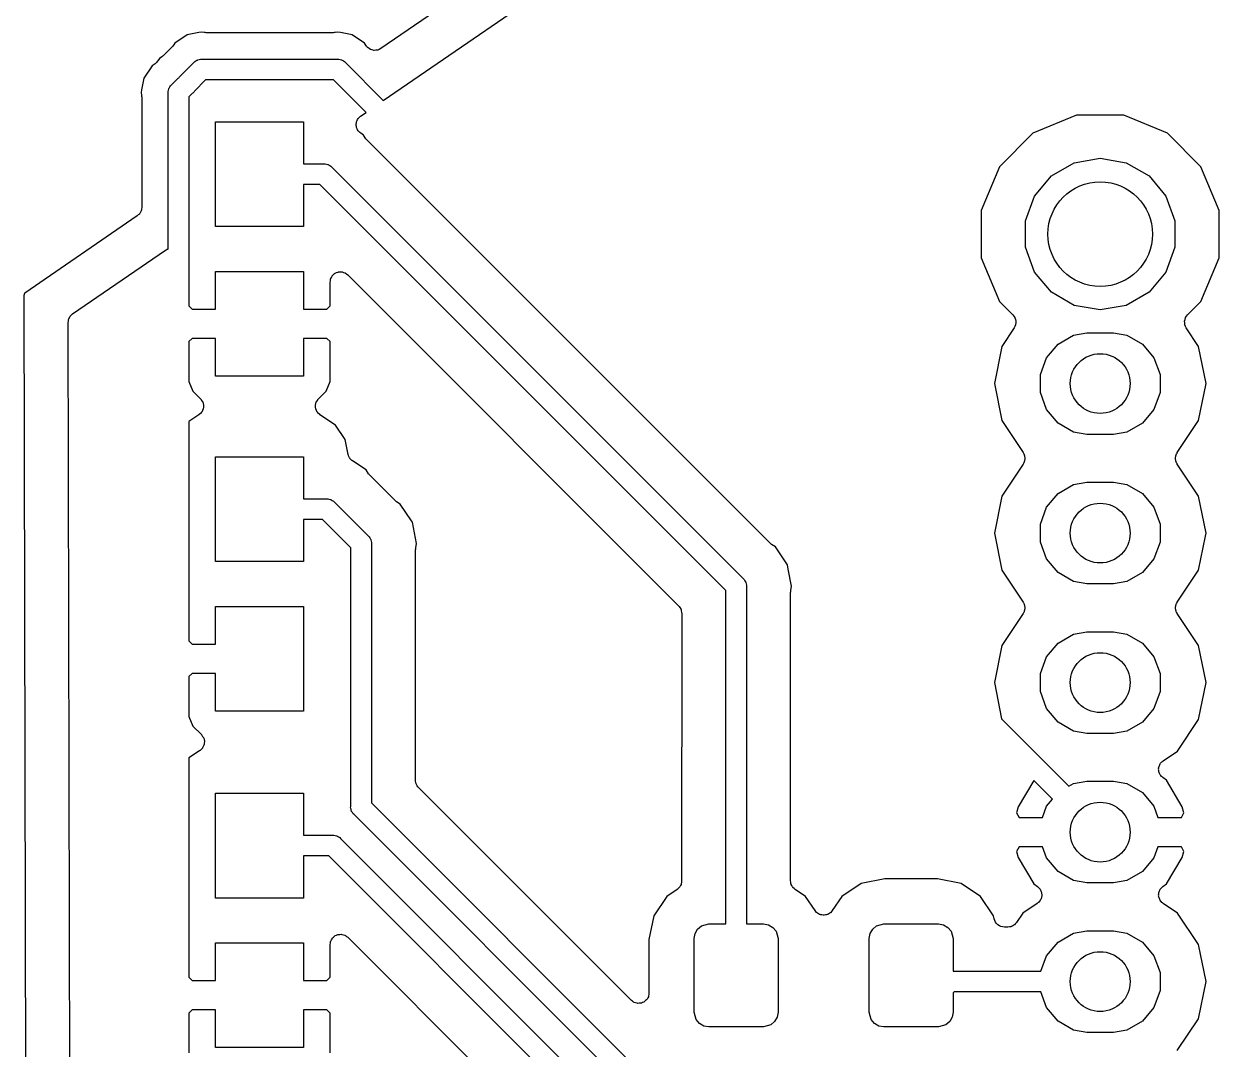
# Model space of a CAD drawing. Extents: x 81 to 178, y -172 to -32.
# Drawn here: x 121.16 to 141.47, y -82.55 to -65.14 of the extents above; entities that cross this region are included whole.
import ezdxf

# ---------------------------------------------------------------- set-up
doc = ezdxf.new("R2010")
doc.units = 0
doc.header["$MEASUREMENT"] = 0
doc.layers.add('BLACK', color=7, linetype='CONTINUOUS')

msp = doc.modelspace()

# ---------------------------------------------------------------- linework, layer by layer
at = {"layer": 'BLACK', "linetype": 'CONTINUOUS'}
for p, q in [((134.046, -60.8693), (127.222, -65.5571)), ((127.265, -66.438), (134.243, -61.6444)), ((123.93, -65.3243), (123.723, -65.4624)), ((124.129, -65.2846), (123.93, -65.3243)), ((124.174, -65.2758), (124.129, -65.2846)), ((124.129, -65.2846), (124.129, -65.2846)), ((124.219, -65.2846), (124.174, -65.2758)), ((124.236, -65.285), (124.219, -65.2846)), ((124.253, -65.288), (124.236, -65.285)), ((126.413, -65.288), (124.253, -65.288)), ((126.43, -65.285), (126.413, -65.288)), ((126.447, -65.2846), (126.43, -65.285)), ((126.492, -65.2758), (126.447, -65.2846)), ((126.537, -65.2846), (126.492, -65.2758)), ((126.736, -65.3243), (126.537, -65.2846)), ((126.537, -65.2846), (126.537, -65.2846)), ((126.943, -65.4624), (126.736, -65.3243)), ((123.676, -65.5268), (123.527, -65.6763)), ((123.686, -65.5127), (123.676, -65.5268)), ((123.698, -65.5003), (123.686, -65.5127)), ((123.723, -65.4624), (123.698, -65.5003)), ((126.968, -65.5003), (126.943, -65.4624)), ((126.98, -65.5127), (126.968, -65.5003)), ((126.99, -65.5268), (126.98, -65.5127)), ((126.999, -65.5366), (126.99, -65.5268)), ((127.009, -65.5434), (126.999, -65.5366)), ((127.01, -65.5442), (127.009, -65.5434)), ((127.011, -65.5448), (127.01, -65.5442)), ((127.024, -65.5536), (127.011, -65.5448)), ((127.048, -65.5708), (127.024, -65.5536)), ((127.049, -65.571), (127.048, -65.5708)), ((127.049, -65.5714), (127.049, -65.571)), ((127.078, -65.5791), (127.049, -65.5714)), ((127.106, -65.587), (127.078, -65.5791)), ((127.107, -65.587), (127.106, -65.587)), ((127.108, -65.5872), (127.107, -65.587)), ((127.137, -65.5846), (127.108, -65.5872)), ((127.167, -65.5823), (127.137, -65.5846)), ((127.168, -65.5819), (127.167, -65.5823)), ((127.169, -65.5819), (127.168, -65.5819)), ((127.195, -65.5694), (127.169, -65.5819)), ((127.222, -65.5571), (127.195, -65.5694)), ((123.413, -65.7898), (123.4, -65.8033)), ((123.423, -65.7757), (123.413, -65.7898)), ((123.435, -65.7633), (123.423, -65.7757)), ((123.461, -65.7242), (123.435, -65.7633)), ((123.5, -65.6981), (123.461, -65.7242)), ((123.513, -65.6862), (123.5, -65.6981)), ((123.527, -65.6763), (123.513, -65.6862)), ((123.804, -66.036), (124.045, -65.7947)), ((124.045, -65.7947), (124.06, -65.7769)), ((124.06, -65.7769), (124.08, -65.7653)), ((124.08, -65.7653), (124.099, -65.752)), ((124.099, -65.752), (124.106, -65.7499)), ((124.106, -65.7499), (124.113, -65.746)), ((124.113, -65.746), (124.136, -65.742)), ((124.136, -65.742), (124.159, -65.736)), ((124.159, -65.736), (124.182, -65.738)), ((124.182, -65.738), (126.484, -65.738)), ((126.484, -65.738), (126.507, -65.736)), ((126.507, -65.736), (126.53, -65.742)), ((126.53, -65.742), (126.553, -65.746)), ((126.553, -65.746), (126.56, -65.7499)), ((126.56, -65.7499), (126.567, -65.752)), ((126.567, -65.752), (126.586, -65.7653)), ((126.586, -65.7653), (126.606, -65.7769)), ((126.606, -65.7769), (126.621, -65.7947)), ((126.621, -65.7947), (127.265, -66.438)), ((123.335, -65.8504), (123.197, -66.0571)), ((123.373, -65.8251), (123.335, -65.8504)), ((123.386, -65.8132), (123.373, -65.8251)), ((123.4, -65.8033), (123.386, -65.8132)), ((123.197, -66.0571), (123.158, -66.2564)), ((123.638, -66.2069), (123.65, -66.1868)), ((123.65, -66.1868), (123.668, -66.1719)), ((123.668, -66.1719), (123.773, -66.0665)), ((123.773, -66.0665), (123.777, -66.0598)), ((123.777, -66.0598), (123.788, -66.0507)), ((123.788, -66.0507), (123.797, -66.0399)), ((123.797, -66.0399), (123.804, -66.036)), ((124.246, -66.088), (124.056, -66.2787)), ((126.42, -66.088), (124.246, -66.088)), ((126.971, -66.6396), (126.42, -66.088)), ((123.158, -66.2564), (123.149, -66.301)), ((123.149, -66.301), (123.158, -66.3456)), ((123.158, -66.2564), (123.158, -66.2564)), ((123.158, -66.3456), (123.158, -66.3628)), ((123.158, -66.3628), (123.161, -66.3798)), ((123.161, -66.3798), (123.161, -68.2549)), ((123.609, -66.2855), (123.615, -66.2631)), ((123.611, -66.3086), (123.609, -66.2855)), ((123.611, -68.9589), (123.611, -66.3086)), ((123.615, -66.2631), (123.619, -66.2402)), ((123.619, -66.2402), (123.623, -66.2335)), ((123.623, -66.2335), (123.625, -66.2259)), ((123.625, -66.2259), (123.638, -66.2069)), ((124.016, -66.3188), (123.961, -66.3735)), ((123.961, -66.3735), (123.961, -69.2759)), ((124.027, -66.3121), (124.016, -66.3188)), ((124.037, -66.3002), (124.027, -66.3121)), ((124.049, -66.2902), (124.037, -66.3002)), ((124.056, -66.2787), (124.049, -66.2902)), ((124.411, -68.581), (124.411, -66.801)), ((124.411, -66.801), (125.911, -66.801)), ((125.911, -66.801), (125.911, -67.516)), ((126.808, -66.8182), (126.809, -66.8003)), ((126.809, -66.8003), (126.815, -66.7889)), ((126.815, -66.7889), (126.818, -66.7767)), ((126.818, -66.7767), (126.828, -66.7617)), ((126.828, -66.7617), (126.836, -66.7455)), ((126.836, -66.7455), (126.845, -66.7366)), ((126.845, -66.7366), (126.852, -66.7261)), ((126.852, -66.7261), (126.866, -66.7155)), ((126.866, -66.7155), (126.879, -66.7029)), ((126.879, -66.7029), (126.971, -66.6396)), ((139.044, -66.687), (138.302, -66.9945)), ((139.848, -66.687), (139.044, -66.687)), ((140.59, -66.9945), (139.848, -66.687)), ((126.803, -66.8357), (126.808, -66.8182)), ((126.805, -66.8482), (126.803, -66.8357)), ((126.804, -66.8608), (126.805, -66.8482)), ((126.808, -66.8782), (126.804, -66.8608)), ((126.81, -66.8961), (126.808, -66.8782)), ((126.816, -66.9074), (126.81, -66.8961)), ((126.819, -66.9197), (126.816, -66.9074)), ((126.829, -66.9345), (126.819, -66.9197)), ((126.837, -66.9506), (126.829, -66.9345)), ((126.846, -66.9593), (126.837, -66.9506)), ((126.853, -66.9698), (126.846, -66.9593)), ((126.868, -66.9802), (126.853, -66.9698)), ((126.881, -66.9926), (126.868, -66.9802)), ((126.928, -67.0241), (126.881, -66.9926)), ((138.302, -66.9945), (137.734, -67.5628)), ((141.158, -67.5628), (140.59, -66.9945)), ((126.97, -67.087), (126.928, -67.0241)), ((126.982, -67.0994), (126.97, -67.087)), ((126.992, -67.1135), (126.982, -67.0994)), ((133.837, -73.9588), (126.992, -67.1135)), ((139.005, -67.4952), (139.446, -67.4174)), ((139.446, -67.4174), (139.887, -67.4952)), ((125.911, -67.516), (126.253, -67.516)), ((126.253, -67.516), (126.276, -67.514)), ((126.276, -67.514), (126.299, -67.52)), ((126.299, -67.52), (126.322, -67.524)), ((126.322, -67.524), (126.329, -67.5279)), ((126.329, -67.5279), (126.336, -67.53)), ((126.336, -67.53), (126.355, -67.5433)), ((126.355, -67.5433), (126.375, -67.5549)), ((126.375, -67.5549), (126.39, -67.5727)), ((126.39, -67.5727), (133.378, -74.5604)), ((137.734, -67.5628), (137.426, -68.3052)), ((138.617, -67.7191), (139.005, -67.4952)), ((139.887, -67.4952), (140.275, -67.7191)), ((141.466, -68.3052), (141.158, -67.5628)), ((138.329, -68.0622), (138.617, -67.7191)), ((140.275, -67.7191), (140.563, -68.0622)), ((126.189, -67.866), (125.911, -67.866)), ((125.911, -67.866), (125.911, -68.581)), ((133.085, -74.762), (126.189, -67.866)), ((138.176, -68.4831), (138.329, -68.0622)), ((140.563, -68.0622), (140.716, -68.4831)), ((123.085, -68.3992), (121.172, -69.7132)), ((123.102, -68.3826), (123.085, -68.3992)), ((123.12, -68.3674), (123.102, -68.3826)), ((123.124, -68.3614), (123.12, -68.3674)), ((123.128, -68.3566), (123.124, -68.3614)), ((123.139, -68.3353), (123.128, -68.3566)), ((123.15, -68.3148), (123.139, -68.3353)), ((123.152, -68.308), (123.15, -68.3148)), ((123.155, -68.3017), (123.152, -68.308)), ((123.157, -68.2782), (123.155, -68.3017)), ((123.161, -68.2549), (123.157, -68.2782)), ((137.426, -68.3052), (137.426, -69.1088)), ((141.466, -69.1088), (141.466, -68.3052)), ((125.911, -68.581), (124.411, -68.581)), ((138.176, -68.9309), (138.176, -68.4831)), ((140.716, -68.4831), (140.716, -68.9309)), ((121.985, -70.0648), (123.563, -68.9808)), ((123.563, -68.9808), (123.578, -68.974)), ((123.578, -68.974), (123.592, -68.9649)), ((123.592, -68.9649), (123.605, -68.9615)), ((123.605, -68.9615), (123.611, -68.9589)), ((138.329, -69.3518), (138.176, -68.9309)), ((140.716, -68.9309), (140.563, -69.3518)), ((137.426, -69.1088), (137.734, -69.8512)), ((141.158, -69.8512), (141.466, -69.1088)), ((123.961, -69.2759), (123.961, -69.2759)), ((123.961, -69.2759), (123.961, -69.9273)), ((124.411, -69.981), (124.411, -69.341)), ((124.411, -69.341), (125.911, -69.341)), ((125.911, -69.341), (125.911, -69.981)), ((126.372, -69.4618), (126.383, -69.442)), ((126.383, -69.442), (126.393, -69.4213)), ((126.393, -69.4213), (126.398, -69.4158)), ((126.398, -69.4158), (126.402, -69.4091)), ((126.402, -69.4091), (126.419, -69.3944)), ((126.419, -69.3944), (126.436, -69.3783)), ((126.436, -69.3783), (126.443, -69.375)), ((126.443, -69.375), (126.448, -69.3701)), ((126.448, -69.3701), (126.47, -69.3623)), ((126.47, -69.3623), (126.491, -69.3526)), ((126.491, -69.3526), (126.498, -69.3519)), ((126.498, -69.3519), (126.506, -69.3493)), ((126.506, -69.3493), (126.528, -69.3493)), ((126.528, -69.3493), (126.551, -69.3473)), ((126.551, -69.3473), (126.559, -69.3493)), ((126.559, -69.3493), (126.566, -69.3493)), ((126.566, -69.3493), (126.588, -69.3571)), ((126.588, -69.3571), (126.61, -69.363)), ((126.61, -69.363), (126.616, -69.3674)), ((126.616, -69.3674), (126.623, -69.3701)), ((126.623, -69.3701), (126.641, -69.3848)), ((126.641, -69.3848), (126.66, -69.3979)), ((126.66, -69.3979), (132.283, -75.0214)), ((138.617, -69.6949), (138.329, -69.3518)), ((140.563, -69.3518), (140.275, -69.6949)), ((126.361, -69.5216), (126.365, -69.4991)), ((126.361, -69.9273), (126.361, -69.5216)), ((126.365, -69.4991), (126.367, -69.4763)), ((126.367, -69.4763), (126.37, -69.4694)), ((126.37, -69.4694), (126.372, -69.4618)), ((121.167, -69.7188), (121.158, -69.7485)), ((121.158, -69.7485), (121.285, -129.451)), ((121.172, -69.7132), (121.167, -69.7188)), ((137.734, -69.8512), (137.963, -70.0806)), ((139.005, -69.9188), (138.617, -69.6949)), ((140.275, -69.6949), (139.887, -69.9188)), ((140.929, -70.0806), (141.158, -69.8512)), ((123.961, -69.9273), (124.015, -69.981)), ((124.015, -69.981), (124.411, -69.981)), ((125.911, -69.981), (126.307, -69.981)), ((126.307, -69.981), (126.361, -69.9273)), ((139.446, -69.9966), (139.005, -69.9188)), ((139.887, -69.9188), (139.446, -69.9966)), ((121.909, -70.2095), (121.913, -70.186)), ((121.97, -99.0132), (121.909, -70.2095)), ((121.913, -70.186), (121.915, -70.1623)), ((121.915, -70.1623), (121.918, -70.1562)), ((121.918, -70.1562), (121.919, -70.1496)), ((121.919, -70.1496), (121.931, -70.1289)), ((121.931, -70.1289), (121.942, -70.1074)), ((121.942, -70.1074), (121.946, -70.1027)), ((121.946, -70.1027), (121.95, -70.0969)), ((121.95, -70.0969), (121.968, -70.0815)), ((121.968, -70.0815), (121.985, -70.0648)), ((137.963, -70.0806), (137.979, -70.104)), ((137.979, -70.104), (137.996, -70.1269)), ((137.996, -70.1269), (137.997, -70.1288)), ((138.008, -70.2496), (137.996, -70.2755)), ((137.997, -70.1288), (137.998, -70.1304)), ((137.998, -70.1304), (138.005, -70.1579)), ((138.005, -70.1579), (138.013, -70.1853)), ((138.009, -70.2459), (138.008, -70.2477)), ((138.008, -70.2477), (138.008, -70.2496)), ((138.011, -70.2175), (138.009, -70.2459)), ((138.013, -70.1891), (138.011, -70.2175)), ((138.013, -70.1853), (138.013, -70.1872)), ((138.013, -70.1872), (138.013, -70.1891)), ((140.879, -70.1853), (140.887, -70.1579)), ((140.879, -70.1872), (140.879, -70.1853)), ((140.879, -70.1891), (140.879, -70.1872)), ((140.881, -70.2175), (140.879, -70.1891)), ((140.883, -70.2459), (140.881, -70.2175)), ((140.884, -70.2477), (140.883, -70.2459)), ((140.884, -70.2496), (140.884, -70.2477)), ((140.896, -70.2755), (140.884, -70.2496)), ((140.887, -70.1579), (140.894, -70.1304)), ((140.894, -70.1304), (140.895, -70.1288)), ((140.895, -70.1288), (140.896, -70.1269)), ((140.896, -70.1269), (140.913, -70.104)), ((140.913, -70.104), (140.929, -70.0806)), ((137.985, -70.3016), (137.774, -70.6174)), ((137.996, -70.2755), (137.985, -70.3016)), ((138.73, -70.5752), (138.994, -70.423)), ((138.994, -70.423), (139.218, -70.3834)), ((139.218, -70.3834), (139.674, -70.3834)), ((139.674, -70.3834), (139.898, -70.423)), ((139.898, -70.423), (140.162, -70.5752)), ((140.907, -70.3016), (140.896, -70.2755)), ((141.118, -70.6174), (140.907, -70.3016)), ((124.015, -70.481), (123.961, -70.5347)), ((123.961, -70.5347), (123.961, -71.2105)), ((124.411, -70.481), (124.015, -70.481)), ((124.411, -71.121), (124.411, -70.481)), ((126.307, -70.481), (125.911, -70.481)), ((125.911, -70.481), (125.911, -71.121)), ((126.361, -70.5347), (126.307, -70.481)), ((126.361, -71.2105), (126.361, -70.5347)), ((137.774, -70.6174), (137.648, -71.247)), ((138.534, -70.8085), (138.73, -70.5752)), ((140.162, -70.5752), (140.358, -70.8085)), ((141.244, -71.247), (141.118, -70.6174)), ((138.43, -71.0947), (138.534, -70.8085)), ((140.358, -70.8085), (140.462, -71.0947)), ((123.961, -71.2105), (124.03, -71.3759)), ((125.911, -71.121), (124.411, -71.121)), ((126.292, -71.3759), (126.361, -71.2105)), ((137.648, -71.247), (137.774, -71.8766)), ((138.43, -71.3993), (138.43, -71.0947)), ((140.462, -71.0947), (140.462, -71.3993)), ((141.118, -71.8766), (141.244, -71.247)), ((124.03, -71.3759), (124.16, -71.506)), ((126.162, -71.506), (126.292, -71.3759)), ((138.534, -71.6855), (138.43, -71.3993)), ((140.462, -71.3993), (140.358, -71.6855)), ((124.16, -71.506), (124.161, -71.5076)), ((124.161, -71.5076), (124.162, -71.5088)), ((124.162, -71.5088), (124.178, -71.5324)), ((124.178, -71.5324), (124.194, -71.5558)), ((124.204, -71.6787), (124.191, -71.7043)), ((124.194, -71.5558), (124.195, -71.5577)), ((124.195, -71.5577), (124.196, -71.5593)), ((124.196, -71.5593), (124.203, -71.5869)), ((124.203, -71.5869), (124.21, -71.6145)), ((124.205, -71.6751), (124.204, -71.6768)), ((124.204, -71.6768), (124.204, -71.6787)), ((124.207, -71.6467), (124.205, -71.6751)), ((124.211, -71.6183), (124.207, -71.6467)), ((124.21, -71.6145), (124.21, -71.6164)), ((124.21, -71.6164), (124.211, -71.6183)), ((126.111, -71.6183), (126.112, -71.6164)), ((126.115, -71.6467), (126.111, -71.6183)), ((126.112, -71.6145), (126.119, -71.587)), ((126.112, -71.6164), (126.112, -71.6145)), ((126.117, -71.6751), (126.115, -71.6467)), ((126.118, -71.6768), (126.117, -71.6751)), ((126.118, -71.6787), (126.118, -71.6768)), ((126.131, -71.7043), (126.118, -71.6787)), ((126.119, -71.587), (126.126, -71.5593)), ((126.126, -71.5593), (126.127, -71.5577)), ((126.127, -71.5577), (126.128, -71.5558)), ((126.128, -71.5558), (126.144, -71.5324)), ((126.144, -71.5324), (126.16, -71.5088)), ((126.16, -71.5088), (126.161, -71.5076)), ((126.161, -71.5076), (126.162, -71.506)), ((138.73, -71.9188), (138.534, -71.6855)), ((140.358, -71.6855), (140.162, -71.9188)), ((124.133, -71.7753), (123.961, -71.8903)), ((123.961, -71.8903), (123.961, -74.9665)), ((124.135, -71.7739), (124.133, -71.7753)), ((124.136, -71.7731), (124.135, -71.7739)), ((124.156, -71.753), (124.136, -71.7731)), ((124.177, -71.7332), (124.156, -71.753)), ((124.178, -71.7315), (124.177, -71.7332)), ((124.179, -71.7301), (124.178, -71.7315)), ((124.191, -71.7043), (124.179, -71.7301)), ((126.143, -71.7301), (126.131, -71.7043)), ((126.144, -71.7315), (126.143, -71.7301)), ((126.145, -71.7332), (126.144, -71.7315)), ((126.166, -71.753), (126.145, -71.7332)), ((126.186, -71.7731), (126.166, -71.753)), ((126.187, -71.7739), (126.186, -71.7731)), ((126.189, -71.7753), (126.187, -71.7739)), ((126.452, -71.9509), (126.189, -71.7753)), ((137.774, -71.8766), (138.137, -72.4198)), ((140.755, -72.4198), (141.118, -71.8766)), ((126.617, -72.199), (126.452, -71.9509)), ((138.994, -72.071), (138.73, -71.9188)), ((139.218, -72.1106), (138.994, -72.071)), ((139.898, -72.071), (139.674, -72.1106)), ((140.162, -71.9188), (139.898, -72.071)), ((126.667, -72.4502), (126.617, -72.199)), ((139.674, -72.1106), (139.218, -72.1106)), ((124.411, -74.2716), (124.411, -72.4916)), ((124.411, -72.4916), (125.911, -72.4916)), ((125.911, -72.4916), (125.911, -73.2066)), ((126.67, -72.4573), (126.667, -72.4502)), ((126.671, -72.465), (126.67, -72.4573)), ((126.681, -72.4855), (126.671, -72.465)), ((126.689, -72.5068), (126.681, -72.4855)), ((138.137, -72.4198), (138.141, -72.4303)), ((138.141, -72.4303), (138.148, -72.4396)), ((138.148, -72.4396), (138.153, -72.4579)), ((138.153, -72.4579), (138.161, -72.4754)), ((138.161, -72.4754), (138.162, -72.4869)), ((138.162, -72.4869), (138.165, -72.4979)), ((138.165, -72.4979), (138.164, -72.517)), ((140.727, -72.4979), (140.73, -72.4869)), ((140.728, -72.517), (140.727, -72.4979)), ((140.73, -72.4869), (140.731, -72.4754)), ((140.731, -72.4754), (140.739, -72.4579)), ((140.739, -72.4579), (140.744, -72.4396)), ((140.744, -72.4396), (140.751, -72.4303)), ((140.751, -72.4303), (140.755, -72.4198)), ((126.695, -72.5126), (126.689, -72.5068)), ((126.698, -72.5195), (126.695, -72.5126)), ((126.714, -72.5353), (126.698, -72.5195)), ((126.73, -72.5525), (126.714, -72.5353)), ((126.736, -72.5562), (126.73, -72.5525)), ((126.742, -72.5615), (126.736, -72.5562)), ((126.971, -72.7147), (126.742, -72.5615)), ((138.137, -72.6142), (137.774, -73.1574)), ((138.141, -72.6037), (138.137, -72.6142)), ((138.148, -72.5944), (138.141, -72.6037)), ((138.153, -72.5761), (138.148, -72.5944)), ((138.161, -72.5586), (138.153, -72.5761)), ((138.162, -72.5471), (138.161, -72.5586)), ((138.165, -72.5361), (138.162, -72.5471)), ((138.164, -72.517), (138.165, -72.5361)), ((140.727, -72.5361), (140.728, -72.517)), ((140.73, -72.5471), (140.727, -72.5361)), ((140.731, -72.5586), (140.73, -72.5471)), ((140.739, -72.5761), (140.731, -72.5586)), ((140.744, -72.5944), (140.739, -72.5761)), ((140.751, -72.6037), (140.744, -72.5944)), ((140.755, -72.6142), (140.751, -72.6037)), ((141.118, -73.1574), (140.755, -72.6142)), ((127.013, -72.7776), (126.971, -72.7147)), ((127.025, -72.7901), (127.013, -72.7776)), ((127.035, -72.8041), (127.025, -72.7901)), ((127.464, -73.2333), (127.035, -72.8041)), ((138.73, -73.1152), (138.994, -72.963)), ((138.994, -72.963), (139.218, -72.9234)), ((139.218, -72.9234), (139.674, -72.9234)), ((139.674, -72.9234), (139.898, -72.963)), ((139.898, -72.963), (140.162, -73.1152)), ((125.911, -73.2066), (126.297, -73.2066)), ((126.297, -73.2066), (126.32, -73.2046)), ((126.32, -73.2046), (126.342, -73.2106)), ((126.342, -73.2106), (126.365, -73.2146)), ((126.365, -73.2146), (126.372, -73.2185)), ((126.372, -73.2185), (126.379, -73.2206)), ((126.379, -73.2206), (126.398, -73.2339)), ((126.398, -73.2339), (126.418, -73.2455)), ((126.418, -73.2455), (126.433, -73.2633)), ((126.433, -73.2633), (127.005, -73.8349)), ((127.478, -73.2432), (127.464, -73.2333)), ((127.491, -73.2551), (127.478, -73.2432)), ((127.554, -73.2971), (127.491, -73.2551)), ((127.741, -73.5776), (127.554, -73.2971)), ((137.774, -73.1574), (137.648, -73.787)), ((138.534, -73.3485), (138.73, -73.1152)), ((140.162, -73.1152), (140.358, -73.3485)), ((141.244, -73.787), (141.118, -73.1574)), ((138.43, -73.6347), (138.534, -73.3485)), ((140.358, -73.3485), (140.462, -73.6347)), ((126.232, -73.5566), (125.911, -73.5566)), ((125.911, -73.5566), (125.911, -74.2716)), ((126.712, -74.0365), (126.232, -73.5566)), ((127.758, -73.6031), (127.741, -73.5776)), ((127.741, -73.5776), (127.741, -73.5776)), ((127.83, -73.964), (127.758, -73.6031)), ((138.43, -73.9393), (138.43, -73.6347)), ((140.462, -73.6347), (140.462, -73.9393)), ((127.005, -73.8349), (127.023, -73.8498)), ((127.023, -73.8498), (127.034, -73.8699)), ((127.034, -73.8699), (127.048, -73.8889)), ((127.048, -73.8889), (127.05, -73.8965)), ((127.05, -73.8965), (127.054, -73.9032)), ((127.054, -73.9032), (127.058, -73.9261)), ((137.648, -73.787), (137.774, -74.4166)), ((141.118, -74.4166), (141.233, -73.8415)), ((141.233, -73.8415), (141.244, -73.787)), ((141.233, -73.8415), (141.233, -73.8415)), ((126.712, -78.4337), (126.712, -74.0365)), ((127.058, -73.9261), (127.064, -73.9485)), ((127.064, -73.9485), (127.062, -73.9716)), ((127.062, -73.9716), (127.062, -78.3688)), ((127.812, -74.0723), (127.815, -74.0554)), ((127.812, -77.9857), (127.812, -74.0723)), ((127.815, -74.0382), (127.83, -73.964)), ((127.815, -74.0554), (127.815, -74.0382)), ((133.851, -73.9687), (133.837, -73.9588)), ((133.863, -73.9806), (133.851, -73.9687)), ((133.926, -74.0226), (133.863, -73.9806)), ((134.131, -74.3286), (133.926, -74.0226)), ((138.534, -74.2255), (138.43, -73.9393)), ((140.462, -73.9393), (140.358, -74.2255)), ((125.911, -74.2716), (124.411, -74.2716)), ((138.73, -74.4588), (138.534, -74.2255)), ((140.358, -74.2255), (140.162, -74.4588)), ((134.145, -74.3989), (134.131, -74.3286)), ((134.203, -74.6895), (134.145, -74.3989)), ((137.774, -74.4166), (138.137, -74.9598)), ((138.994, -74.611), (138.73, -74.4588)), ((140.162, -74.4588), (139.898, -74.611)), ((140.755, -74.9598), (141.118, -74.4166)), ((133.378, -74.5604), (133.396, -74.5753)), ((133.396, -74.5753), (133.407, -74.5954)), ((133.407, -74.5954), (133.421, -74.6144)), ((133.421, -74.6144), (133.423, -74.622)), ((133.423, -74.622), (133.426, -74.6287)), ((133.426, -74.6287), (133.431, -74.6516)), ((133.431, -74.6516), (133.437, -74.674)), ((133.437, -74.674), (133.434, -74.6971)), ((133.434, -74.6971), (133.434, -80.4264)), ((134.188, -74.7637), (134.203, -74.6895)), ((139.218, -74.6506), (138.994, -74.611)), ((139.674, -74.6506), (139.218, -74.6506)), ((139.898, -74.611), (139.674, -74.6506)), ((133.084, -80.4264), (133.085, -74.762)), ((134.184, -74.7978), (134.187, -74.7809)), ((134.184, -79.695), (134.184, -74.7978)), ((134.187, -74.7809), (134.188, -74.7637)), ((123.961, -74.9665), (123.961, -74.9665)), ((123.961, -74.9665), (123.961, -75.6179)), ((124.411, -75.6716), (124.411, -75.0316)), ((124.411, -75.0316), (125.911, -75.0316)), ((125.911, -75.0316), (125.911, -76.8116)), ((132.283, -75.0214), (132.288, -75.0277)), ((132.288, -75.0277), (132.294, -75.0326)), ((132.294, -75.0326), (132.305, -75.0525)), ((132.305, -75.0525), (132.318, -75.0712)), ((132.318, -75.0712), (132.32, -75.0786)), ((132.32, -75.0786), (132.324, -75.0853)), ((132.324, -75.0853), (132.328, -75.1078)), ((132.328, -75.1078), (132.334, -75.1299)), ((132.334, -75.1299), (132.333, -75.1376)), ((132.333, -75.1376), (132.335, -75.1451)), ((138.137, -74.9598), (138.141, -74.9703)), ((138.141, -74.9703), (138.148, -74.9796)), ((138.148, -75.1344), (138.141, -75.1437)), ((138.148, -74.9796), (138.153, -74.9979)), ((138.153, -75.1161), (138.148, -75.1344)), ((138.153, -74.9979), (138.161, -75.0154)), ((138.161, -75.0986), (138.153, -75.1161)), ((138.161, -75.0154), (138.162, -75.0269)), ((138.162, -75.0871), (138.161, -75.0986)), ((138.162, -75.0269), (138.165, -75.0379)), ((138.165, -75.0761), (138.162, -75.0871)), ((138.165, -75.0379), (138.164, -75.057)), ((138.164, -75.057), (138.165, -75.0761)), ((140.727, -75.0379), (140.73, -75.0269)), ((140.728, -75.057), (140.727, -75.0379)), ((140.727, -75.0761), (140.728, -75.057)), ((140.73, -75.0871), (140.727, -75.0761)), ((140.73, -75.0269), (140.731, -75.0154)), ((140.731, -75.0986), (140.73, -75.0871)), ((140.731, -75.0154), (140.739, -74.9979)), ((140.739, -75.1161), (140.731, -75.0986)), ((140.739, -74.9979), (140.744, -74.9796)), ((140.744, -75.1344), (140.739, -75.1161)), ((140.744, -74.9796), (140.751, -74.9703)), ((140.751, -75.1437), (140.744, -75.1344)), ((140.751, -74.9703), (140.755, -74.9598)), ((132.335, -75.1451), (132.334, -79.695)), ((138.137, -75.1542), (137.774, -75.6974)), ((138.141, -75.1437), (138.137, -75.1542)), ((140.755, -75.1542), (140.751, -75.1437)), ((141.118, -75.6974), (140.755, -75.1542)), ((138.73, -75.6552), (138.994, -75.503)), ((138.994, -75.503), (139.218, -75.4634)), ((139.218, -75.4634), (139.674, -75.4634)), ((139.674, -75.4634), (139.898, -75.503)), ((139.898, -75.503), (140.162, -75.6552)), ((123.961, -75.6179), (124.015, -75.6716)), ((124.015, -75.6716), (124.411, -75.6716)), ((137.774, -75.6974), (137.648, -76.327)), ((138.534, -75.8885), (138.73, -75.6552)), ((140.162, -75.6552), (140.358, -75.8885)), ((141.244, -76.327), (141.118, -75.6974)), ((138.43, -76.1747), (138.534, -75.8885)), ((140.358, -75.8885), (140.462, -76.1747)), ((124.015, -76.1716), (123.961, -76.2253)), ((123.961, -76.2253), (123.961, -76.9011)), ((124.411, -76.1716), (124.015, -76.1716)), ((124.411, -76.8116), (124.411, -76.1716)), ((137.648, -76.327), (137.771, -76.9448)), ((138.43, -76.4793), (138.43, -76.1747)), ((140.462, -76.1747), (140.462, -76.4793)), ((141.118, -76.9566), (141.244, -76.327)), ((138.534, -76.7655), (138.43, -76.4793)), ((140.462, -76.4793), (140.358, -76.7655)), ((123.961, -76.9011), (124.03, -77.0665)), ((125.911, -76.8116), (124.411, -76.8116)), ((137.771, -76.9448), (138.915, -78.0884)), ((138.73, -76.9988), (138.534, -76.7655)), ((140.358, -76.7655), (140.162, -76.9988)), ((140.762, -77.4903), (141.118, -76.9566)), ((124.03, -77.0665), (124.174, -77.2114)), ((138.994, -77.151), (138.73, -76.9988)), ((139.218, -77.1906), (138.994, -77.151)), ((139.898, -77.151), (139.674, -77.1906)), ((140.162, -76.9988), (139.898, -77.151)), ((124.174, -77.2114), (124.176, -77.2141)), ((124.176, -77.2141), (124.176, -77.2143)), ((124.176, -77.2143), (124.178, -77.2162)), ((124.178, -77.2162), (124.182, -77.2197)), ((124.182, -77.2197), (124.195, -77.2409)), ((124.195, -77.2409), (124.209, -77.2612)), ((124.209, -77.2612), (124.21, -77.2647)), ((124.21, -77.2647), (124.21, -77.2648)), ((124.21, -77.2648), (124.211, -77.2659)), ((124.211, -77.2659), (124.211, -77.2667)), ((124.211, -77.2667), (124.214, -77.2716)), ((124.214, -77.2716), (124.219, -77.296)), ((124.219, -77.296), (124.225, -77.3199)), ((124.222, -77.3558), (124.22, -77.3805)), ((124.226, -77.3312), (124.222, -77.3558)), ((124.225, -77.3199), (124.225, -77.3237)), ((124.225, -77.3237), (124.225, -77.3238)), ((124.225, -77.3238), (124.225, -77.3256)), ((124.225, -77.3256), (124.226, -77.3312)), ((139.674, -77.1906), (139.218, -77.1906)), ((124.141, -77.4848), (123.961, -77.6053)), ((124.142, -77.4847), (124.141, -77.4848)), ((124.147, -77.4808), (124.142, -77.4844)), ((124.142, -77.4844), (124.142, -77.4847)), ((124.148, -77.4798), (124.147, -77.4808)), ((124.151, -77.4785), (124.148, -77.4798)), ((124.169, -77.461), (124.151, -77.4785)), ((124.187, -77.4446), (124.169, -77.461)), ((124.19, -77.4403), (124.187, -77.4446)), ((124.191, -77.4388), (124.19, -77.4403)), ((124.192, -77.4379), (124.191, -77.4388)), ((124.194, -77.4355), (124.192, -77.4379)), ((124.204, -77.4131), (124.194, -77.4355)), ((124.216, -77.3913), (124.204, -77.4131)), ((124.217, -77.386), (124.216, -77.3913)), ((124.218, -77.3843), (124.217, -77.386)), ((124.22, -77.3805), (124.218, -77.3838)), ((124.218, -77.3838), (124.218, -77.3843)), ((140.516, -77.6545), (140.762, -77.4903)), ((123.961, -77.6053), (123.961, -80.6815)), ((140.439, -77.7798), (140.444, -77.7657)), ((140.444, -77.7657), (140.445, -77.751)), ((140.445, -77.751), (140.452, -77.7368)), ((140.452, -77.7368), (140.457, -77.7215)), ((140.457, -77.7215), (140.466, -77.7097)), ((140.466, -77.7097), (140.472, -77.6965)), ((140.472, -77.6965), (140.484, -77.6855)), ((140.484, -77.6855), (140.493, -77.6728)), ((140.493, -77.6728), (140.505, -77.6647)), ((140.505, -77.6647), (140.516, -77.6545)), ((140.44, -77.7956), (140.439, -77.7798)), ((140.439, -77.8114), (140.44, -77.7956)), ((140.442, -77.8257), (140.439, -77.8114)), ((140.443, -77.8404), (140.442, -77.8257)), ((140.449, -77.855), (140.443, -77.8404)), ((140.453, -77.8705), (140.449, -77.855)), ((140.461, -77.8827), (140.453, -77.8705)), ((140.467, -77.8962), (140.461, -77.8827)), ((140.478, -77.9078), (140.467, -77.8962)), ((140.487, -77.921), (140.478, -77.9078)), ((140.499, -77.9297), (140.487, -77.921)), ((140.509, -77.9404), (140.499, -77.9297)), ((140.572, -77.9871), (140.509, -77.9404)), ((127.813, -77.9932), (127.812, -77.9857)), ((127.812, -78.0009), (127.813, -77.9932)), ((127.818, -78.023), (127.812, -78.0009)), ((127.822, -78.0455), (127.818, -78.023)), ((127.826, -78.0522), (127.822, -78.0455)), ((127.828, -78.0596), (127.826, -78.0522)), ((127.841, -78.0783), (127.828, -78.0596)), ((127.853, -78.0981), (127.841, -78.0783)), ((127.858, -78.1031), (127.853, -78.0981)), ((127.863, -78.1094), (127.858, -78.1031)), ((131.48, -81.7267), (127.863, -78.1094)), ((138.32, -77.9882), (138.052, -78.4358)), ((138.637, -78.3057), (138.32, -77.9882)), ((138.915, -78.0884), (138.994, -78.043)), ((138.994, -78.043), (139.218, -78.0034)), ((139.218, -78.0034), (139.674, -78.0034)), ((139.674, -78.0034), (139.898, -78.043)), ((139.898, -78.043), (140.162, -78.1952)), ((140.84, -78.4358), (140.572, -77.9871)), ((124.411, -79.9866), (124.411, -78.2066)), ((124.411, -78.2066), (125.911, -78.2066)), ((125.911, -78.2066), (125.911, -78.9216)), ((127.062, -78.3688), (132.462, -83.769)), ((138.534, -78.4285), (138.637, -78.3057)), ((140.162, -78.1952), (140.358, -78.4285)), ((126.71, -78.4568), (126.712, -78.4337)), ((126.716, -78.4792), (126.71, -78.4568)), ((126.72, -78.5021), (126.716, -78.4792)), ((126.724, -78.5088), (126.72, -78.5021)), ((126.726, -78.5164), (126.724, -78.5088)), ((126.739, -78.5354), (126.726, -78.5164)), ((126.75, -78.5555), (126.739, -78.5354)), ((126.768, -78.5704), (126.75, -78.5555)), ((132.26, -84.0623), (126.768, -78.5704)), ((138.052, -78.4358), (138.024, -78.5383)), ((138.024, -78.5383), (138.067, -78.617)), ((138.466, -78.617), (138.534, -78.4285)), ((140.358, -78.4285), (140.426, -78.617)), ((140.825, -78.617), (140.868, -78.5383)), ((140.868, -78.5383), (140.84, -78.4358)), ((138.067, -78.617), (138.466, -78.617)), ((140.426, -78.617), (140.825, -78.617)), ((125.911, -78.9216), (126.403, -78.9216)), ((126.403, -78.9216), (126.426, -78.9196)), ((126.426, -78.9196), (126.448, -78.9256)), ((126.448, -78.9256), (126.471, -78.9296)), ((126.471, -78.9296), (126.478, -78.9335)), ((126.478, -78.9335), (126.486, -78.9356)), ((126.486, -78.9356), (126.505, -78.9489)), ((126.505, -78.9489), (126.525, -78.9605)), ((126.525, -78.9605), (126.54, -78.9783)), ((126.54, -78.9783), (131.983, -84.4212)), ((138.067, -79.117), (138.024, -79.1957)), ((138.024, -79.1957), (138.052, -79.2982)), ((138.466, -79.117), (138.067, -79.117)), ((138.534, -79.3055), (138.466, -79.117)), ((140.426, -79.117), (140.358, -79.3055)), ((140.825, -79.117), (140.426, -79.117)), ((140.868, -79.1957), (140.825, -79.117)), ((140.84, -79.2982), (140.868, -79.1957)), ((126.338, -79.2716), (125.911, -79.2716)), ((125.911, -79.2716), (125.911, -79.9866)), ((131.689, -84.6229), (126.338, -79.2716)), ((138.052, -79.2982), (138.32, -79.7469)), ((138.73, -79.5388), (138.534, -79.3055)), ((140.358, -79.3055), (140.162, -79.5388)), ((140.572, -79.7469), (140.84, -79.2982)), ((138.994, -79.691), (138.73, -79.5388)), ((140.162, -79.5388), (139.898, -79.691)), ((132.294, -79.8075), (132.275, -79.8234)), ((132.296, -79.8024), (132.294, -79.8075)), ((132.301, -79.7985), (132.296, -79.8024)), ((132.312, -79.7763), (132.301, -79.7985)), ((132.324, -79.7548), (132.312, -79.7763)), ((132.325, -79.7491), (132.324, -79.7548)), ((132.328, -79.7439), (132.325, -79.7491)), ((132.33, -79.7193), (132.328, -79.7439)), ((132.334, -79.695), (132.33, -79.7193)), ((134.189, -79.7193), (134.184, -79.695)), ((134.191, -79.7439), (134.189, -79.7193)), ((134.194, -79.7491), (134.191, -79.7439)), ((134.195, -79.7548), (134.194, -79.7491)), ((134.207, -79.7763), (134.195, -79.7548)), ((134.218, -79.7985), (134.207, -79.7763)), ((134.223, -79.8025), (134.218, -79.7985)), ((134.225, -79.8075), (134.223, -79.8025)), ((134.244, -79.8234), (134.225, -79.8075)), ((135.384, -79.7389), (135.055, -79.9589)), ((135.789, -79.6583), (135.384, -79.7389)), ((136.68, -79.6583), (135.789, -79.6583)), ((137.085, -79.7389), (136.68, -79.6583)), ((137.414, -79.9589), (137.085, -79.7389)), ((138.32, -79.7469), (138.383, -79.7936)), ((138.383, -79.7936), (138.393, -79.8043)), ((138.393, -79.8043), (138.405, -79.813)), ((139.218, -79.7306), (138.994, -79.691)), ((139.674, -79.7306), (139.218, -79.7306)), ((139.898, -79.691), (139.674, -79.7306)), ((140.487, -79.813), (140.499, -79.8043)), ((140.499, -79.8043), (140.509, -79.7936)), ((140.509, -79.7936), (140.572, -79.7469)), ((125.911, -79.9866), (124.411, -79.9866)), ((132.08, -79.9589), (131.86, -80.2881)), ((132.257, -79.8405), (132.08, -79.9589)), ((132.275, -79.8234), (132.257, -79.8405)), ((134.262, -79.8405), (134.244, -79.8234)), ((134.439, -79.9589), (134.262, -79.8405)), ((134.601, -80.2013), (134.439, -79.9589)), ((135.055, -79.9589), (134.893, -80.2013)), ((137.634, -80.2881), (137.414, -79.9589)), ((138.405, -79.813), (138.414, -79.8262)), ((138.414, -79.8262), (138.425, -79.8378)), ((138.425, -79.8378), (138.431, -79.8513)), ((138.435, -80.0125), (138.426, -80.0243)), ((138.431, -79.8513), (138.439, -79.8635)), ((138.44, -79.9972), (138.435, -80.0125)), ((138.439, -79.8635), (138.443, -79.879)), ((138.447, -79.983), (138.44, -79.9972)), ((138.443, -79.879), (138.449, -79.8936)), ((138.448, -79.9683), (138.447, -79.983)), ((138.453, -79.9542), (138.448, -79.9683)), ((138.449, -79.8936), (138.45, -79.9083)), ((138.45, -79.9083), (138.453, -79.9226)), ((138.453, -79.9226), (138.452, -79.9384)), ((138.452, -79.9384), (138.453, -79.9542)), ((140.439, -79.9226), (140.442, -79.9083)), ((140.44, -79.9384), (140.439, -79.9226)), ((140.439, -79.9542), (140.44, -79.9384)), ((140.444, -79.9683), (140.439, -79.9542)), ((140.442, -79.9083), (140.443, -79.8936)), ((140.443, -79.8936), (140.449, -79.879)), ((140.445, -79.983), (140.444, -79.9683)), ((140.452, -79.9972), (140.445, -79.983)), ((140.449, -79.879), (140.453, -79.8635)), ((140.457, -80.0125), (140.452, -79.9972)), ((140.453, -79.8635), (140.461, -79.8513)), ((140.466, -80.0243), (140.457, -80.0125)), ((140.461, -79.8513), (140.467, -79.8378)), ((140.467, -79.8378), (140.478, -79.8262)), ((140.478, -79.8262), (140.487, -79.813)), ((134.615, -80.2151), (134.601, -80.2013)), ((134.626, -80.2305), (134.615, -80.2151)), ((134.879, -80.2151), (134.868, -80.2305)), ((134.893, -80.2013), (134.879, -80.2151)), ((138.376, -80.0795), (138.13, -80.2437)), ((138.387, -80.0693), (138.376, -80.0795)), ((138.399, -80.0612), (138.387, -80.0693)), ((138.408, -80.0485), (138.399, -80.0612)), ((138.42, -80.0375), (138.408, -80.0485)), ((138.426, -80.0243), (138.42, -80.0375)), ((140.472, -80.0375), (140.466, -80.0243)), ((140.484, -80.0485), (140.472, -80.0375)), ((140.493, -80.0612), (140.484, -80.0485)), ((140.505, -80.0693), (140.493, -80.0612)), ((140.516, -80.0795), (140.505, -80.0693)), ((140.762, -80.2437), (140.516, -80.0795)), ((131.86, -80.2881), (131.779, -80.6936)), ((134.636, -80.2369), (134.626, -80.2305)), ((134.644, -80.2452), (134.636, -80.2369)), ((134.661, -80.2537), (134.644, -80.2452)), ((134.677, -80.2643), (134.661, -80.2537)), ((134.688, -80.267), (134.677, -80.2643)), ((134.698, -80.2721), (134.688, -80.267)), ((134.717, -80.2742), (134.698, -80.2721)), ((134.736, -80.2787), (134.717, -80.2742)), ((134.747, -80.2775), (134.736, -80.2787)), ((134.758, -80.2787), (134.747, -80.2775)), ((134.777, -80.2742), (134.758, -80.2787)), ((134.796, -80.2721), (134.777, -80.2742)), ((134.806, -80.267), (134.796, -80.2721)), ((134.817, -80.2643), (134.806, -80.267)), ((134.833, -80.2537), (134.817, -80.2643)), ((134.85, -80.2452), (134.833, -80.2537)), ((134.858, -80.2369), (134.85, -80.2452)), ((134.868, -80.2305), (134.858, -80.2369)), ((137.645, -80.3411), (137.634, -80.2881)), ((137.655, -80.3677), (137.645, -80.3411)), ((137.665, -80.3945), (137.655, -80.3677)), ((137.666, -80.396), (137.665, -80.3945)), ((137.667, -80.3978), (137.666, -80.396)), ((137.686, -80.4192), (137.667, -80.3978)), ((137.704, -80.4411), (137.686, -80.4192)), ((138.023, -80.4042), (138.006, -80.4221)), ((138.13, -80.2437), (138.023, -80.4042)), ((141.118, -80.7774), (140.762, -80.2437)), ((126.448, -80.6261), (126.47, -80.6183)), ((126.47, -80.6183), (126.491, -80.6086)), ((126.491, -80.6086), (126.498, -80.608)), ((126.498, -80.608), (126.506, -80.6053)), ((126.506, -80.6053), (126.528, -80.6053)), ((126.528, -80.6053), (126.551, -80.6033)), ((126.551, -80.6033), (126.559, -80.6053)), ((126.559, -80.6053), (126.566, -80.6053)), ((126.566, -80.6053), (126.588, -80.6132)), ((126.588, -80.6132), (126.61, -80.6191)), ((126.61, -80.6191), (126.616, -80.6235)), ((132.547, -80.6764), (132.562, -80.5909)), ((132.562, -80.5909), (132.605, -80.5157)), ((132.605, -80.5157), (132.672, -80.4599)), ((132.672, -80.4599), (132.797, -80.4264)), ((132.797, -80.4264), (133.084, -80.4264)), ((133.434, -80.4264), (133.722, -80.4264)), ((133.722, -80.4264), (133.808, -80.4415)), ((133.808, -80.4415), (133.883, -80.4849)), ((133.883, -80.4849), (133.939, -80.5514)), ((133.939, -80.5514), (133.972, -80.6764)), ((135.522, -80.6764), (135.537, -80.5909)), ((135.537, -80.5909), (135.58, -80.5157)), ((135.58, -80.5157), (135.647, -80.4599)), ((135.647, -80.4599), (135.772, -80.4264)), ((135.772, -80.4264), (136.697, -80.4264)), ((136.697, -80.4264), (136.783, -80.4415)), ((136.783, -80.4415), (136.858, -80.4849)), ((136.858, -80.4849), (136.914, -80.5514)), ((136.914, -80.5514), (136.947, -80.6764)), ((137.706, -80.442), (137.704, -80.4411)), ((137.707, -80.4435), (137.706, -80.442)), ((137.732, -80.4572), (137.707, -80.4435)), ((137.757, -80.4714), (137.732, -80.4572)), ((137.759, -80.4718), (137.757, -80.4714)), ((137.76, -80.4727), (137.759, -80.4718)), ((137.789, -80.477), (137.76, -80.4727)), ((137.817, -80.482), (137.789, -80.477)), ((137.877, -80.482), (137.817, -80.482)), ((137.902, -80.4777), (137.877, -80.482)), ((137.926, -80.475), (137.902, -80.4777)), ((137.932, -80.4724), (137.926, -80.475)), ((137.937, -80.4714), (137.932, -80.4724)), ((137.959, -80.4591), (137.937, -80.4714)), ((137.981, -80.4481), (137.959, -80.4591)), ((137.985, -80.444), (137.981, -80.4481)), ((137.99, -80.4411), (137.985, -80.444)), ((138.006, -80.4221), (137.99, -80.4411)), ((138.73, -80.7352), (138.994, -80.583)), ((138.994, -80.583), (139.218, -80.5434)), ((139.218, -80.5434), (139.674, -80.5434)), ((139.674, -80.5434), (139.898, -80.583)), ((139.898, -80.583), (140.162, -80.7352)), ((123.961, -80.6815), (123.961, -80.6815)), ((123.961, -80.6815), (123.961, -81.3329)), ((124.411, -81.3866), (124.411, -80.7466)), ((124.411, -80.7466), (125.911, -80.7466)), ((125.911, -80.7466), (125.911, -81.3866)), ((126.361, -80.7777), (126.365, -80.7552)), ((126.361, -81.3329), (126.361, -80.7777)), ((126.365, -80.7552), (126.367, -80.7324)), ((126.367, -80.7324), (126.37, -80.7254)), ((126.37, -80.7254), (126.372, -80.7178)), ((126.372, -80.7178), (126.383, -80.698)), ((126.383, -80.698), (126.393, -80.6773)), ((126.393, -80.6773), (126.398, -80.6719)), ((126.398, -80.6719), (126.402, -80.6652)), ((126.402, -80.6652), (126.419, -80.6505)), ((126.419, -80.6505), (126.436, -80.6343)), ((126.436, -80.6343), (126.443, -80.6311)), ((126.443, -80.6311), (126.448, -80.6261)), ((126.616, -80.6235), (126.623, -80.6261)), ((126.623, -80.6261), (126.641, -80.6408)), ((126.641, -80.6408), (126.66, -80.6539)), ((126.66, -80.6539), (130.88, -84.8739)), ((131.779, -80.6936), (131.779, -81.6029)), ((132.547, -81.9264), (132.547, -80.6764)), ((133.972, -80.6764), (133.972, -81.9264)), ((135.522, -81.9264), (135.522, -80.6764)), ((136.947, -80.6764), (136.947, -81.232)), ((138.534, -80.9685), (138.73, -80.7352)), ((140.162, -80.7352), (140.358, -80.9685)), ((141.244, -81.407), (141.118, -80.7774)), ((138.438, -81.232), (138.534, -80.9685)), ((140.358, -80.9685), (140.462, -81.2547)), ((136.947, -81.232), (138.438, -81.232)), ((123.961, -81.3329), (124.015, -81.3866)), ((124.015, -81.3866), (124.411, -81.3866)), ((125.911, -81.3866), (126.307, -81.3866)), ((126.307, -81.3866), (126.361, -81.3329)), ((140.462, -81.2547), (140.462, -81.5593)), ((141.118, -82.0366), (141.244, -81.407)), ((131.775, -81.6254), (131.773, -81.6482)), ((131.779, -81.6029), (131.775, -81.6254)), ((136.963, -81.582), (136.947, -81.5984)), ((136.947, -81.5984), (136.947, -81.9264)), ((138.438, -81.582), (136.963, -81.582)), ((138.534, -81.8455), (138.438, -81.582)), ((140.462, -81.5593), (140.358, -81.8455)), ((131.499, -81.7398), (131.48, -81.7267)), ((131.516, -81.7545), (131.499, -81.7398)), ((131.524, -81.7571), (131.516, -81.7545)), ((131.53, -81.7615), (131.524, -81.7571)), ((131.552, -81.7674), (131.53, -81.7615)), ((131.573, -81.7753), (131.552, -81.7674)), ((131.581, -81.7753), (131.573, -81.7753)), ((131.589, -81.7772), (131.581, -81.7753)), ((131.611, -81.7753), (131.589, -81.7772)), ((131.634, -81.7753), (131.611, -81.7753)), ((131.642, -81.7726), (131.634, -81.7753)), ((131.649, -81.7719), (131.642, -81.7726)), ((131.67, -81.7623), (131.649, -81.7719)), ((131.691, -81.7545), (131.67, -81.7623)), ((131.697, -81.7495), (131.691, -81.7545)), ((131.704, -81.7463), (131.697, -81.7495)), ((131.72, -81.7301), (131.704, -81.7463)), ((131.738, -81.7154), (131.72, -81.7301)), ((131.742, -81.7087), (131.738, -81.7154)), ((131.747, -81.7033), (131.742, -81.7087)), ((131.757, -81.6826), (131.747, -81.7033)), ((131.768, -81.6628), (131.757, -81.6826)), ((131.77, -81.6552), (131.768, -81.6628)), ((131.773, -81.6482), (131.77, -81.6552)), ((124.015, -81.8866), (123.961, -81.9403)), ((123.961, -81.9403), (123.961, -82.6161)), ((124.411, -81.8866), (124.015, -81.8866)), ((124.411, -82.5266), (124.411, -81.8866)), ((126.307, -81.8866), (125.911, -81.8866)), ((125.911, -81.8866), (125.911, -82.5266)), ((126.361, -81.9403), (126.307, -81.8866)), ((126.361, -82.6161), (126.361, -81.9403)), ((132.58, -82.0514), (132.547, -81.9264)), ((133.957, -82.0119), (133.914, -82.0871)), ((133.972, -81.9264), (133.957, -82.0119)), ((135.555, -82.0514), (135.522, -81.9264)), ((136.932, -82.0119), (136.889, -82.0871)), ((136.947, -81.9264), (136.932, -82.0119)), ((138.73, -82.0788), (138.534, -81.8455)), ((140.358, -81.8455), (140.162, -82.0788)), ((140.755, -82.5798), (141.118, -82.0366)), ((132.636, -82.1179), (132.58, -82.0514)), ((132.711, -82.1613), (132.636, -82.1179)), ((132.797, -82.1764), (132.711, -82.1613)), ((133.722, -82.1764), (132.797, -82.1764)), ((133.847, -82.1429), (133.722, -82.1764)), ((133.914, -82.0871), (133.847, -82.1429)), ((135.611, -82.1179), (135.555, -82.0514)), ((135.686, -82.1613), (135.611, -82.1179)), ((135.772, -82.1764), (135.686, -82.1613)), ((136.697, -82.1764), (135.772, -82.1764)), ((136.822, -82.1429), (136.697, -82.1764)), ((136.889, -82.0871), (136.822, -82.1429)), ((138.994, -82.231), (138.73, -82.0788)), ((139.218, -82.2706), (138.994, -82.231)), ((139.898, -82.231), (139.674, -82.2706)), ((140.162, -82.0788), (139.898, -82.231)), ((139.674, -82.2706), (139.218, -82.2706)), ((125.911, -82.5266), (124.411, -82.5266))]:
    msp.add_line(p, q, dxfattribs=at)
at = {"layer": 'BLACK'}
for centre, radius in [((139.446, -68.707), 0.889), ((139.446, -68.707), 0.889), ((139.446, -71.247), 0.508), ((139.446, -71.247), 0.508), ((139.446, -73.787), 0.508), ((139.446, -73.787), 0.508), ((139.446, -76.327), 0.508), ((139.446, -76.327), 0.508), ((139.446, -78.867), 0.508), ((139.446, -78.867), 0.508), ((139.446, -81.407), 0.508), ((139.446, -81.407), 0.508)]:
    msp.add_circle(centre, radius, dxfattribs=at)

doc.saveas('drawing.dxf')
